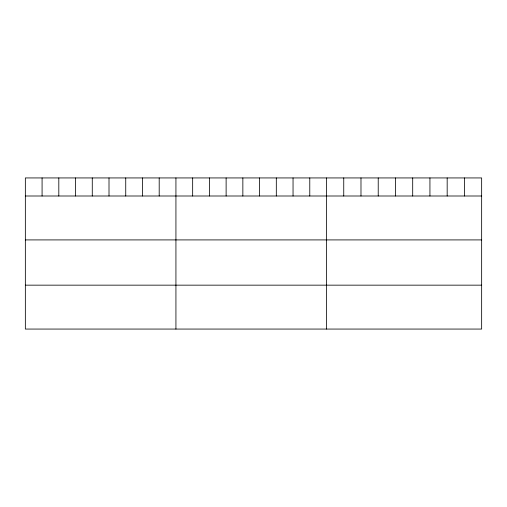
<?xml version="1.0" encoding="UTF-8"?>
<svg xmlns="http://www.w3.org/2000/svg" width="507" height="507" viewBox="0 0 507 507"><rect width="100%" height="100%" fill="white"/><g stroke="black" fill="none" stroke-linecap="round" stroke-linejoin="round"><path stroke-width="0.76" d="M481.65 196L481.65 329.062L25.35 329.062L25.35 177.938L481.65 177.938L481.65 196L25.35 196M25.35 239.912L481.65 239.912M25.35 285.156L481.65 285.156M464.412 177.938L464.412 196M447.174 177.938L447.174 196M429.936 177.938L429.936 196M412.698 177.938L412.698 196M395.46 177.938L395.46 196M378.222 177.938L378.222 196M360.984 177.938L360.984 196M343.746 177.938L343.746 196M326.508 177.938L326.508 329.062M309.777 177.938L309.777 196M293.046 177.938L293.046 196M276.315 177.938L276.315 196M259.584 177.938L259.584 196M242.853 177.938L242.853 196M226.122 177.938L226.122 196M209.391 177.938L209.391 196M192.66 177.938L192.66 196M175.929 177.938L175.929 329.062M159.198 177.938L159.198 196M142.467 177.938L142.467 196M125.736 177.938L125.736 196M109.005 177.938L109.005 196M92.274 177.938L92.274 196M75.543 177.938L75.543 196M58.812 177.938L58.812 196M42.081 177.938L42.081 196"/></g></svg>
